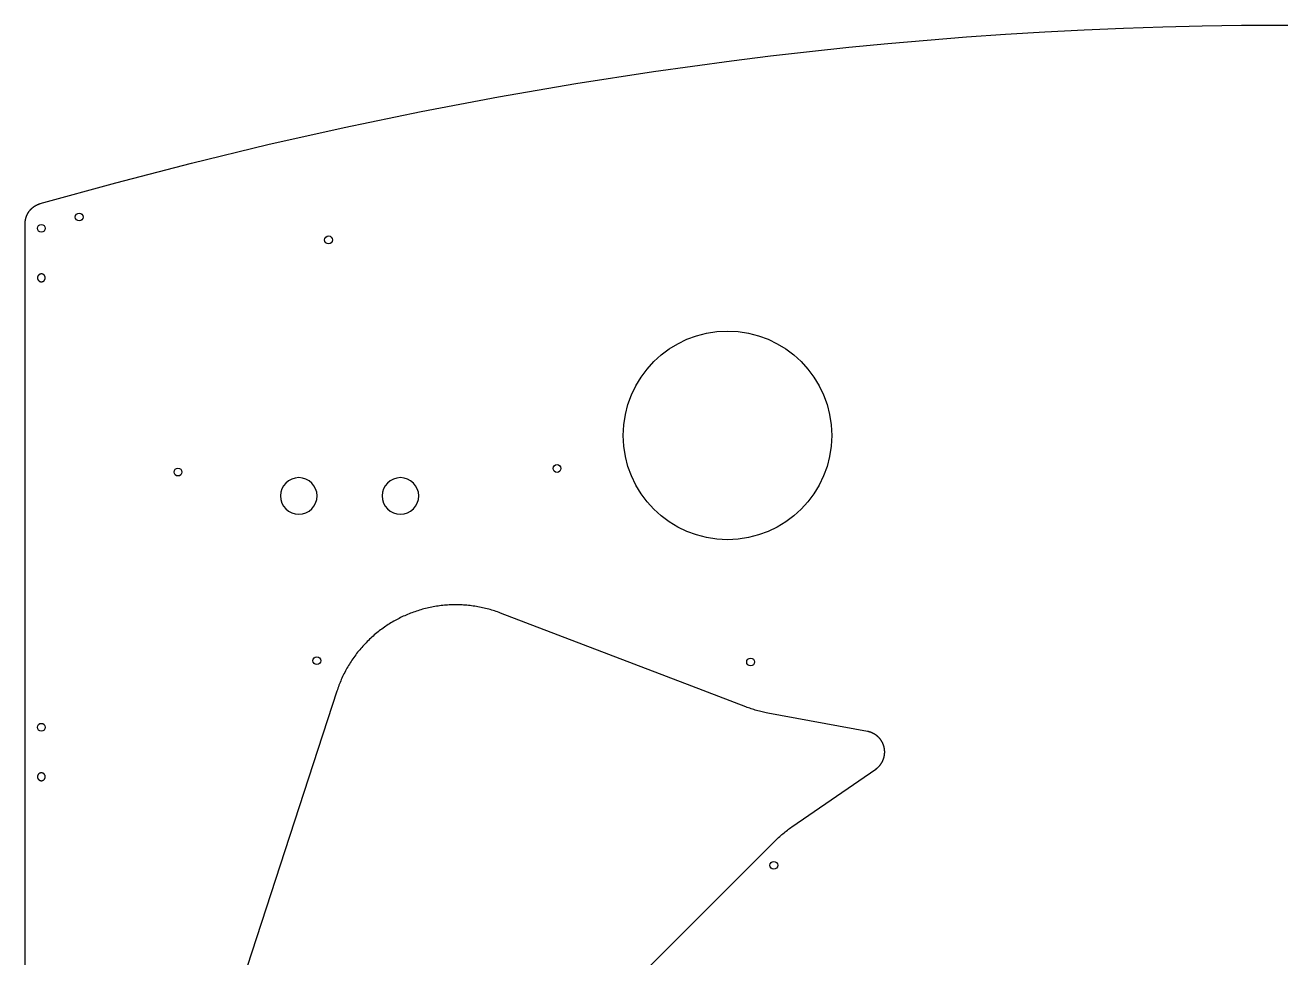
# Model space of a CAD drawing. Extents: x -30.1 to 30.1, y -20.4 to 27.1.
# Drawn here: x -30.11 to 0, y 4.69 to 27.05 of the extents above; entities that cross this region are included whole.
import ezdxf

# ---------------------------------------------------------------- set-up
doc = ezdxf.new("R2010")
doc.units = 0
doc.header["$LTSCALE"] = 15
doc.layers.add('CUT$EXTERIOR', color=1, linetype='CONTINUOUS')
doc.layers.add('CUT$INTERIOR', color=5, linetype='CONTINUOUS')

msp = doc.modelspace()

# ---------------------------------------------------------------- linework, layer by layer
at = {"layer": 'CUT$EXTERIOR'}
for points in [[(-30.111, 0.123), (-30.111, 22.29), (-30.111, 22.294), (-30.111, 22.299), (-30.11, 22.304), (-30.11, 22.308), (-30.11, 22.313), (-30.11, 22.318), (-30.11, 22.323), (-30.109, 22.328), (-30.109, 22.332), (-30.108, 22.337), (-30.108, 22.342), (-30.107, 22.347), (-30.107, 22.352), (-30.106, 22.357), (-30.105, 22.361), (-30.105, 22.366), (-30.104, 22.371), (-30.103, 22.376), (-30.102, 22.381), (-30.101, 22.386), (-30.1, 22.391), (-30.099, 22.396), (-30.098, 22.4), (-30.097, 22.405), (-30.096, 22.41), (-30.095, 22.415), (-30.093, 22.42), (-30.092, 22.425), (-30.091, 22.43), (-30.089, 22.435), (-30.088, 22.439), (-30.086, 22.444), (-30.084, 22.449), (-30.083, 22.454), (-30.081, 22.459), (-30.079, 22.463), (-30.078, 22.468), (-30.076, 22.473), (-30.074, 22.478), (-30.072, 22.483), (-30.07, 22.487), (-30.068, 22.492), (-30.066, 22.497), (-30.063, 22.501), (-30.061, 22.506), (-30.059, 22.511), (-30.057, 22.515), (-30.054, 22.52), (-30.052, 22.525), (-30.049, 22.529), (-30.047, 22.534), (-30.044, 22.538), (-30.042, 22.543), (-30.039, 22.547), (-30.036, 22.552), (-30.034, 22.556), (-30.031, 22.561), (-30.028, 22.565), (-30.025, 22.569), (-30.022, 22.574), (-30.019, 22.578), (-30.016, 22.582), (-30.013, 22.586), (-30.01, 22.591), (-30.007, 22.595), (-30.003, 22.599), (-30, 22.603), (-29.997, 22.607), (-29.993, 22.611), (-29.99, 22.615), (-29.987, 22.619), (-29.983, 22.623), (-29.98, 22.627), (-29.976, 22.631), (-29.973, 22.634), (-29.969, 22.638), (-29.965, 22.642), (-29.962, 22.646), (-29.958, 22.649), (-29.954, 22.653), (-29.95, 22.656), (-29.947, 22.66), (-29.943, 22.663), (-29.939, 22.667), (-29.935, 22.67), (-29.931, 22.673), (-29.927, 22.677), (-29.923, 22.68), (-29.919, 22.683), (-29.915, 22.686), (-29.911, 22.689), (-29.907, 22.693), (-29.902, 22.696), (-29.898, 22.698), (-29.894, 22.701), (-29.89, 22.704), (-29.886, 22.707), (-29.881, 22.71), (-29.877, 22.713), (-29.873, 22.715), (-29.869, 22.718), (-29.864, 22.72), (-29.86, 22.723), (-29.855, 22.725), (-29.851, 22.728), (-29.847, 22.73), (-29.842, 22.733), (-29.838, 22.735), (-29.833, 22.737), (-29.829, 22.739), (-29.825, 22.741), (-29.82, 22.744), (-29.816, 22.746), (-29.811, 22.748), (-29.807, 22.749), (-29.802, 22.751), (-29.798, 22.753), (-29.793, 22.755), (-29.789, 22.757), (-29.784, 22.758), (-29.78, 22.76), (-29.775, 22.762), (-29.771, 22.763), (-29.766, 22.765), (-29.761, 22.766), (-29.757, 22.768), (-29.752, 22.769), (-29.748, 22.77), (-27.939, 23.271), (-26.121, 23.743), (-24.293, 24.185), (-22.457, 24.598), (-20.613, 24.98), (-18.762, 25.332), (-16.904, 25.652), (-15.041, 25.94), (-13.172, 26.197), (-12.236, 26.313), (-11.299, 26.42), (-10.361, 26.52), (-9.422, 26.611), (-8.482, 26.693), (-7.541, 26.768), (-6.6, 26.833), (-5.658, 26.891), (-4.716, 26.939), (-3.773, 26.979), (-2.83, 27.01), (-1.887, 27.032), (-0.944, 27.046), (0, 27.05), (0.944, 27.046)], [(-18.297, 1.327), (-12.143, 7.481), (-12.118, 7.505), (-12.094, 7.528), (-12.069, 7.552), (-12.044, 7.575), (-12.018, 7.598), (-11.993, 7.621), (-11.967, 7.643), (-11.941, 7.665), (-11.914, 7.687), (-11.888, 7.708), (-11.861, 7.729), (-11.834, 7.75), (-11.806, 7.771), (-11.779, 7.791), (-11.751, 7.811), (-11.723, 7.83), (-9.716, 9.212), (-9.709, 9.217), (-9.706, 9.219), (-9.702, 9.222), (-9.699, 9.224), (-9.695, 9.227), (-9.692, 9.23), (-9.688, 9.232), (-9.685, 9.235), (-9.681, 9.238), (-9.678, 9.241), (-9.675, 9.244), (-9.671, 9.247), (-9.668, 9.25), (-9.664, 9.253), (-9.661, 9.256), (-9.658, 9.259), (-9.655, 9.262), (-9.651, 9.265), (-9.648, 9.268), (-9.645, 9.271), (-9.642, 9.275), (-9.639, 9.278), (-9.635, 9.281), (-9.632, 9.285), (-9.629, 9.288), (-9.626, 9.291), (-9.623, 9.295), (-9.62, 9.298), (-9.617, 9.302), (-9.614, 9.305), (-9.611, 9.309), (-9.608, 9.313), (-9.605, 9.316), (-9.603, 9.32), (-9.6, 9.324), (-9.597, 9.327), (-9.594, 9.331), (-9.592, 9.335), (-9.589, 9.339), (-9.586, 9.343), (-9.584, 9.347), (-9.581, 9.35), (-9.578, 9.354), (-9.576, 9.358), (-9.573, 9.362), (-9.571, 9.366), (-9.569, 9.37), (-9.566, 9.375), (-9.564, 9.379), (-9.562, 9.383), (-9.559, 9.387), (-9.557, 9.391), (-9.555, 9.395), (-9.553, 9.4), (-9.551, 9.404), (-9.549, 9.408), (-9.547, 9.412), (-9.545, 9.417), (-9.543, 9.421), (-9.541, 9.425), (-9.539, 9.43), (-9.537, 9.434), (-9.535, 9.438), (-9.534, 9.443), (-9.532, 9.447), (-9.53, 9.452), (-9.529, 9.456), (-9.527, 9.461), (-9.526, 9.465), (-9.524, 9.47), (-9.523, 9.474), (-9.521, 9.479), (-9.52, 9.483), (-9.519, 9.488), (-9.517, 9.492), (-9.516, 9.497), (-9.515, 9.501), (-9.514, 9.506), (-9.513, 9.511), (-9.512, 9.515), (-9.511, 9.52), (-9.51, 9.524), (-9.509, 9.529), (-9.508, 9.534), (-9.507, 9.538), (-9.507, 9.543), (-9.506, 9.547), (-9.505, 9.552), (-9.504, 9.557), (-9.504, 9.561), (-9.503, 9.566), (-9.503, 9.571), (-9.502, 9.575), (-9.502, 9.58), (-9.502, 9.584), (-9.501, 9.589), (-9.501, 9.594), (-9.501, 9.598), (-9.5, 9.603), (-9.5, 9.607), (-9.5, 9.612), (-9.5, 9.617), (-9.5, 9.621), (-9.5, 9.626), (-9.5, 9.63), (-9.5, 9.635), (-9.5, 9.639), (-9.5, 9.644), (-9.501, 9.649), (-9.501, 9.653), (-9.501, 9.658), (-9.501, 9.662), (-9.502, 9.667), (-9.502, 9.671), (-9.503, 9.675), (-9.503, 9.68), (-9.504, 9.684), (-9.504, 9.689), (-9.505, 9.693), (-9.506, 9.697), (-9.506, 9.702), (-9.507, 9.706), (-9.508, 9.71), (-9.508, 9.715), (-9.509, 9.719), (-9.511, 9.728), (-9.513, 9.736), (-9.514, 9.74), (-9.515, 9.745), (-9.516, 9.749), (-9.517, 9.753), (-9.518, 9.757), (-9.519, 9.762), (-9.521, 9.766), (-9.522, 9.77), (-9.523, 9.774), (-9.525, 9.779), (-9.526, 9.783), (-9.528, 9.787), (-9.529, 9.791), (-9.531, 9.796), (-9.532, 9.8), (-9.534, 9.804), (-9.535, 9.808), (-9.537, 9.812), (-9.539, 9.817), (-9.541, 9.821), (-9.542, 9.825), (-9.544, 9.829), (-9.546, 9.833), (-9.548, 9.838), (-9.55, 9.842), (-9.552, 9.846), (-9.554, 9.85), (-9.556, 9.854), (-9.559, 9.858), (-9.561, 9.862), (-9.563, 9.866), (-9.565, 9.87), (-9.568, 9.874), (-9.57, 9.878), (-9.572, 9.882), (-9.575, 9.886), (-9.577, 9.89), (-9.58, 9.894), (-9.582, 9.898), (-9.585, 9.902), (-9.588, 9.906), (-9.59, 9.91), (-9.593, 9.914), (-9.596, 9.917), (-9.598, 9.921), (-9.601, 9.925), (-9.604, 9.929), (-9.607, 9.932), (-9.61, 9.936), (-9.613, 9.94), (-9.616, 9.943), (-9.619, 9.947), (-9.622, 9.951), (-9.625, 9.954), (-9.628, 9.958), (-9.631, 9.961), (-9.635, 9.965), (-9.638, 9.968), (-9.641, 9.972), (-9.645, 9.975), (-9.648, 9.978), (-9.651, 9.982), (-9.655, 9.985), (-9.658, 9.988), (-9.662, 9.991), (-9.665, 9.995), (-9.669, 9.998), (-9.672, 10.001), (-9.676, 10.004), (-9.679, 10.007), (-9.683, 10.01), (-9.687, 10.013), (-9.69, 10.016), (-9.694, 10.019), (-9.698, 10.022), (-9.702, 10.025), (-9.705, 10.027), (-9.709, 10.03), (-9.713, 10.033), (-9.717, 10.036), (-9.721, 10.038), (-9.725, 10.041), (-9.729, 10.043), (-9.733, 10.046), (-9.737, 10.048), (-9.741, 10.051), (-9.745, 10.053), (-9.749, 10.056), (-9.753, 10.058), (-9.757, 10.06), (-9.761, 10.062), (-9.765, 10.065), (-9.769, 10.067), (-9.773, 10.069), (-9.777, 10.071), (-9.781, 10.073), (-9.786, 10.075), (-9.79, 10.077), (-9.794, 10.079), (-9.798, 10.081), (-9.802, 10.083), (-9.807, 10.084), (-9.811, 10.086), (-9.815, 10.088), (-9.819, 10.09), (-9.824, 10.091), (-9.828, 10.093), (-9.832, 10.094), (-9.836, 10.096), (-9.841, 10.097), (-9.845, 10.099), (-9.849, 10.1), (-9.853, 10.101), (-9.858, 10.103), (-9.862, 10.104), (-9.866, 10.105), (-9.871, 10.106), (-9.875, 10.107), (-9.879, 10.109), (-9.883, 10.11), (-9.888, 10.111), (-9.892, 10.112), (-9.896, 10.112), (-9.901, 10.113), (-9.909, 10.115), (-12.304, 10.558), (-12.338, 10.564), (-12.371, 10.571), (-12.405, 10.578), (-12.438, 10.586), (-12.471, 10.594), (-12.505, 10.602), (-12.538, 10.611), (-12.571, 10.62), (-12.604, 10.629), (-12.636, 10.639), (-12.669, 10.649), (-12.702, 10.66), (-12.734, 10.671), (-12.766, 10.682), (-12.798, 10.694), (-12.83, 10.706), (-14.121, 11.199), (-18.712, 12.955), (-18.746, 12.968), (-18.781, 12.981), (-18.816, 12.993), (-18.852, 13.005), (-18.887, 13.016), (-18.923, 13.027), (-18.959, 13.038), (-18.995, 13.048), (-19.032, 13.058), (-19.068, 13.067), (-19.105, 13.076), (-19.142, 13.084), (-19.179, 13.092), (-19.216, 13.099), (-19.254, 13.106), (-19.291, 13.113), (-19.329, 13.119), (-19.367, 13.124), (-19.405, 13.129), (-19.443, 13.134), (-19.481, 13.138), (-19.519, 13.142), (-19.557, 13.145), (-19.596, 13.147), (-19.634, 13.15), (-19.672, 13.151), (-19.711, 13.153), (-19.749, 13.153), (-19.788, 13.153), (-19.826, 13.153), (-19.865, 13.152), (-19.903, 13.151), (-19.942, 13.149), (-19.98, 13.147), (-20.019, 13.144), (-20.057, 13.141), (-20.095, 13.137), (-20.134, 13.133), (-20.172, 13.128), (-20.21, 13.123), (-20.248, 13.117), (-20.286, 13.111), (-20.323, 13.104), (-20.361, 13.097), (-20.399, 13.09), (-20.436, 13.082), (-20.473, 13.073), (-20.51, 13.064), (-20.547, 13.055), (-20.584, 13.045), (-20.62, 13.034), (-20.657, 13.023), (-20.693, 13.012), (-20.729, 13.001), (-20.765, 12.988), (-20.8, 12.976), (-20.835, 12.963), (-20.87, 12.95), (-20.905, 12.936), (-20.94, 12.922), (-20.974, 12.907), (-21.008, 12.892), (-21.042, 12.877), (-21.075, 12.861), (-21.109, 12.845), (-21.142, 12.828), (-21.175, 12.811), (-21.208, 12.794), (-21.241, 12.776), (-21.273, 12.757), (-21.306, 12.738), (-21.338, 12.719), (-21.37, 12.699), (-21.402, 12.679), (-21.434, 12.659), (-21.465, 12.638), (-21.496, 12.616), (-21.528, 12.594), (-21.558, 12.572), (-21.589, 12.549), (-21.619, 12.526), (-21.649, 12.503), (-21.679, 12.479), (-21.709, 12.454), (-21.738, 12.429), (-21.767, 12.404), (-21.795, 12.379), (-21.824, 12.353), (-21.852, 12.326), (-21.879, 12.3), (-21.907, 12.273), (-21.934, 12.245), (-21.96, 12.218), (-21.987, 12.189), (-22.013, 12.161), (-22.038, 12.132), (-22.064, 12.103), (-22.088, 12.074), (-22.113, 12.044), (-22.137, 12.014), (-22.161, 11.983), (-22.184, 11.953), (-22.207, 11.922), (-22.229, 11.891), (-22.251, 11.859), (-22.273, 11.828), (-22.294, 11.796), (-22.315, 11.763), (-22.335, 11.731), (-22.355, 11.698), (-22.375, 11.665), (-22.394, 11.632), (-22.412, 11.599), (-22.43, 11.566), (-22.448, 11.532), (-22.465, 11.498), (-22.482, 11.464), (-22.498, 11.43), (-22.514, 11.396), (-22.529, 11.362), (-22.544, 11.327), (-22.559, 11.292), (-22.573, 11.258), (-22.586, 11.223), (-22.599, 11.188), (-22.612, 11.153), (-22.624, 11.118), (-22.636, 11.083), (-26.257, -0.032)]]:
    msp.add_lwpolyline(points, dxfattribs=at)
at = {"layer": 'CUT$INTERIOR'}
for points in [[(-29.721, 20.897), (-29.72, 20.897), (-29.719, 20.897), (-29.718, 20.897), (-29.716, 20.897), (-29.715, 20.898), (-29.714, 20.898), (-29.713, 20.898), (-29.712, 20.898), (-29.711, 20.898), (-29.71, 20.898), (-29.709, 20.898), (-29.708, 20.898), (-29.707, 20.898), (-29.706, 20.899), (-29.705, 20.899), (-29.704, 20.899), (-29.703, 20.899), (-29.701, 20.899), (-29.7, 20.9), (-29.699, 20.9), (-29.698, 20.9), (-29.697, 20.9), (-29.696, 20.901), (-29.695, 20.901), (-29.694, 20.901), (-29.693, 20.902), (-29.692, 20.902), (-29.691, 20.902), (-29.689, 20.903), (-29.688, 20.903), (-29.687, 20.904), (-29.686, 20.904), (-29.685, 20.904), (-29.684, 20.905), (-29.683, 20.905), (-29.682, 20.906), (-29.681, 20.906), (-29.68, 20.907), (-29.679, 20.907), (-29.678, 20.908), (-29.677, 20.908), (-29.676, 20.909), (-29.674, 20.91), (-29.673, 20.91), (-29.672, 20.911), (-29.671, 20.911), (-29.67, 20.912), (-29.669, 20.913), (-29.668, 20.913), (-29.667, 20.914), (-29.666, 20.915), (-29.665, 20.915), (-29.664, 20.916), (-29.663, 20.917), (-29.663, 20.918), (-29.662, 20.918), (-29.661, 20.919), (-29.66, 20.92), (-29.659, 20.921), (-29.658, 20.922), (-29.657, 20.922), (-29.656, 20.923), (-29.655, 20.924), (-29.654, 20.925), (-29.654, 20.926), (-29.653, 20.927), (-29.652, 20.927), (-29.651, 20.928), (-29.65, 20.929), (-29.649, 20.93), (-29.649, 20.931), (-29.648, 20.932), (-29.647, 20.933), (-29.646, 20.934), (-29.646, 20.935), (-29.645, 20.936), (-29.644, 20.937), (-29.644, 20.938), (-29.643, 20.939), (-29.642, 20.94), (-29.642, 20.941), (-29.641, 20.942), (-29.64, 20.943), (-29.64, 20.944), (-29.639, 20.945), (-29.639, 20.946), (-29.638, 20.947), (-29.637, 20.948), (-29.637, 20.949), (-29.636, 20.95), (-29.636, 20.951), (-29.635, 20.952), (-29.635, 20.953), (-29.634, 20.954), (-29.634, 20.956), (-29.633, 20.957), (-29.633, 20.958), (-29.633, 20.959), (-29.632, 20.96), (-29.632, 20.961), (-29.632, 20.962), (-29.631, 20.963), (-29.631, 20.964), (-29.631, 20.965), (-29.63, 20.966), (-29.63, 20.968), (-29.63, 20.969), (-29.629, 20.97), (-29.629, 20.971), (-29.629, 20.972), (-29.629, 20.973), (-29.628, 20.974), (-29.628, 20.975), (-29.628, 20.976), (-29.628, 20.977), (-29.628, 20.978), (-29.628, 20.979), (-29.628, 20.981), (-29.627, 20.982), (-29.627, 20.983), (-29.627, 20.984), (-29.627, 20.985), (-29.627, 20.986), (-29.627, 20.987), (-29.627, 20.988), (-29.627, 20.989), (-29.627, 20.99), (-29.627, 20.991), (-29.627, 20.992), (-29.627, 20.993), (-29.627, 20.994), (-29.627, 20.995), (-29.627, 20.996), (-29.627, 20.997), (-29.627, 20.998), (-29.627, 21), (-29.627, 21.001), (-29.628, 21.002), (-29.628, 21.003), (-29.628, 21.004), (-29.628, 21.005), (-29.628, 21.006), (-29.628, 21.007), (-29.628, 21.008), (-29.629, 21.009), (-29.629, 21.01), (-29.629, 21.011), (-29.629, 21.013), (-29.63, 21.014), (-29.63, 21.015), (-29.63, 21.016), (-29.631, 21.017), (-29.631, 21.018), (-29.631, 21.019), (-29.632, 21.02), (-29.632, 21.021), (-29.632, 21.022), (-29.633, 21.023), (-29.633, 21.025), (-29.633, 21.026), (-29.634, 21.027), (-29.634, 21.028), (-29.635, 21.029), (-29.635, 21.03), (-29.636, 21.031), (-29.636, 21.032), (-29.637, 21.033), (-29.637, 21.034), (-29.638, 21.035), (-29.639, 21.036), (-29.639, 21.037), (-29.64, 21.038), (-29.64, 21.039), (-29.641, 21.04), (-29.642, 21.041), (-29.642, 21.042), (-29.643, 21.043), (-29.644, 21.044), (-29.644, 21.045), (-29.645, 21.046), (-29.646, 21.047), (-29.646, 21.048), (-29.647, 21.049), (-29.648, 21.05), (-29.649, 21.051), (-29.649, 21.052), (-29.65, 21.053), (-29.651, 21.054), (-29.652, 21.055), (-29.653, 21.056), (-29.654, 21.057), (-29.654, 21.057), (-29.655, 21.058), (-29.656, 21.059), (-29.657, 21.06), (-29.658, 21.061), (-29.659, 21.062), (-29.66, 21.062), (-29.661, 21.063), (-29.662, 21.064), (-29.663, 21.065), (-29.663, 21.065), (-29.664, 21.066), (-29.665, 21.067), (-29.666, 21.068), (-29.667, 21.068), (-29.668, 21.069), (-29.669, 21.07), (-29.67, 21.07), (-29.671, 21.071), (-29.672, 21.072), (-29.673, 21.072), (-29.674, 21.073), (-29.676, 21.073), (-29.677, 21.074), (-29.678, 21.074), (-29.679, 21.075), (-29.68, 21.075), (-29.681, 21.076), (-29.682, 21.076), (-29.683, 21.077), (-29.684, 21.077), (-29.685, 21.078), (-29.686, 21.078), (-29.687, 21.079), (-29.688, 21.079), (-29.689, 21.08), (-29.691, 21.08), (-29.692, 21.08), (-29.693, 21.081), (-29.694, 21.081), (-29.695, 21.081), (-29.696, 21.082), (-29.697, 21.082), (-29.698, 21.082), (-29.699, 21.082), (-29.7, 21.083), (-29.701, 21.083), (-29.703, 21.083), (-29.704, 21.083), (-29.705, 21.084), (-29.706, 21.084), (-29.707, 21.084), (-29.708, 21.084), (-29.709, 21.084), (-29.71, 21.084), (-29.711, 21.084), (-29.712, 21.085), (-29.713, 21.085), (-29.714, 21.085), (-29.715, 21.085), (-29.716, 21.085), (-29.718, 21.085), (-29.719, 21.085), (-29.72, 21.085), (-29.721, 21.085), (-29.722, 21.085), (-29.723, 21.085), (-29.724, 21.085), (-29.725, 21.085), (-29.726, 21.085), (-29.727, 21.085), (-29.728, 21.085), (-29.729, 21.085), (-29.73, 21.084), (-29.731, 21.084), (-29.732, 21.084), (-29.733, 21.084), (-29.734, 21.084), (-29.736, 21.084), (-29.737, 21.084), (-29.738, 21.083), (-29.739, 21.083), (-29.74, 21.083), (-29.741, 21.083), (-29.742, 21.082), (-29.743, 21.082), (-29.744, 21.082), (-29.745, 21.082), (-29.746, 21.081), (-29.748, 21.081), (-29.749, 21.081), (-29.75, 21.08), (-29.751, 21.08), (-29.752, 21.08), (-29.753, 21.079), (-29.754, 21.079), (-29.755, 21.078), (-29.756, 21.078), (-29.757, 21.077), (-29.758, 21.077), (-29.759, 21.076), (-29.761, 21.076), (-29.762, 21.075), (-29.763, 21.075), (-29.764, 21.074), (-29.765, 21.074), (-29.766, 21.073), (-29.767, 21.073), (-29.768, 21.072), (-29.769, 21.072), (-29.77, 21.071), (-29.771, 21.07), (-29.772, 21.07), (-29.773, 21.069), (-29.774, 21.068), (-29.775, 21.068), (-29.776, 21.067), (-29.777, 21.066), (-29.778, 21.065), (-29.779, 21.065), (-29.78, 21.064), (-29.781, 21.063), (-29.782, 21.062), (-29.783, 21.062), (-29.783, 21.061), (-29.784, 21.06), (-29.785, 21.059), (-29.786, 21.058), (-29.787, 21.057), (-29.788, 21.057), (-29.789, 21.056), (-29.789, 21.055), (-29.79, 21.054), (-29.791, 21.053), (-29.792, 21.052), (-29.793, 21.051), (-29.793, 21.05), (-29.794, 21.049), (-29.795, 21.048), (-29.796, 21.047), (-29.796, 21.046), (-29.797, 21.045), (-29.798, 21.044), (-29.798, 21.043), (-29.799, 21.042), (-29.8, 21.041), (-29.8, 21.04), (-29.801, 21.039), (-29.802, 21.038), (-29.802, 21.037), (-29.803, 21.036), (-29.803, 21.035), (-29.804, 21.034), (-29.804, 21.033), (-29.805, 21.032), (-29.806, 21.031), (-29.806, 21.03), (-29.806, 21.029), (-29.807, 21.028), (-29.807, 21.027), (-29.808, 21.026), (-29.808, 21.025), (-29.809, 21.023), (-29.809, 21.022), (-29.809, 21.021), (-29.81, 21.02), (-29.81, 21.019), (-29.81, 21.018), (-29.811, 21.017), (-29.811, 21.016), (-29.811, 21.015), (-29.812, 21.014), (-29.812, 21.013), (-29.812, 21.011), (-29.812, 21.01), (-29.813, 21.009), (-29.813, 21.008), (-29.813, 21.007), (-29.813, 21.006), (-29.813, 21.005), (-29.814, 21.004), (-29.814, 21.003), (-29.814, 21.002), (-29.814, 21.001), (-29.814, 21), (-29.814, 20.998), (-29.814, 20.997), (-29.814, 20.996), (-29.814, 20.995), (-29.814, 20.994), (-29.814, 20.993), (-29.814, 20.992), (-29.814, 20.991), (-29.814, 20.99), (-29.814, 20.989), (-29.814, 20.988), (-29.814, 20.987), (-29.814, 20.986), (-29.814, 20.985), (-29.814, 20.984), (-29.814, 20.983), (-29.814, 20.982), (-29.814, 20.981), (-29.814, 20.979), (-29.814, 20.978), (-29.813, 20.977), (-29.813, 20.976), (-29.813, 20.975), (-29.813, 20.974), (-29.813, 20.973), (-29.812, 20.972), (-29.812, 20.971), (-29.812, 20.97), (-29.812, 20.969), (-29.811, 20.968), (-29.811, 20.966), (-29.811, 20.965), (-29.81, 20.964), (-29.81, 20.963), (-29.81, 20.962), (-29.809, 20.961), (-29.809, 20.96), (-29.809, 20.959), (-29.808, 20.958), (-29.808, 20.957), (-29.807, 20.956), (-29.807, 20.954), (-29.806, 20.953), (-29.806, 20.952), (-29.806, 20.951), (-29.805, 20.95), (-29.804, 20.949), (-29.804, 20.948), (-29.803, 20.947), (-29.803, 20.946), (-29.802, 20.945), (-29.802, 20.944), (-29.801, 20.943), (-29.8, 20.942), (-29.8, 20.941), (-29.799, 20.94), (-29.798, 20.939), (-29.798, 20.938), (-29.797, 20.937), (-29.796, 20.936), (-29.796, 20.935), (-29.795, 20.934), (-29.794, 20.933), (-29.793, 20.932), (-29.793, 20.931), (-29.792, 20.93), (-29.791, 20.929), (-29.79, 20.928), (-29.789, 20.927), (-29.789, 20.927), (-29.788, 20.926), (-29.787, 20.925), (-29.786, 20.924), (-29.785, 20.923), (-29.784, 20.922), (-29.783, 20.922), (-29.783, 20.921), (-29.782, 20.92), (-29.781, 20.919), (-29.78, 20.918), (-29.779, 20.918), (-29.778, 20.917), (-29.777, 20.916), (-29.776, 20.915), (-29.775, 20.915), (-29.774, 20.914), (-29.773, 20.913), (-29.772, 20.913), (-29.771, 20.912), (-29.77, 20.911), (-29.769, 20.911), (-29.768, 20.91), (-29.767, 20.91), (-29.766, 20.909), (-29.765, 20.908), (-29.764, 20.908), (-29.763, 20.907), (-29.762, 20.907), (-29.761, 20.906), (-29.759, 20.906), (-29.758, 20.905), (-29.757, 20.905), (-29.756, 20.904), (-29.755, 20.904), (-29.754, 20.904), (-29.753, 20.903), (-29.752, 20.903), (-29.751, 20.902), (-29.75, 20.902), (-29.749, 20.902), (-29.748, 20.901), (-29.746, 20.901), (-29.745, 20.901), (-29.744, 20.9), (-29.743, 20.9), (-29.742, 20.9), (-29.741, 20.9), (-29.74, 20.899), (-29.739, 20.899), (-29.738, 20.899), (-29.737, 20.899), (-29.736, 20.899), (-29.734, 20.898), (-29.733, 20.898), (-29.732, 20.898), (-29.731, 20.898), (-29.73, 20.898), (-29.729, 20.898), (-29.728, 20.898), (-29.727, 20.898), (-29.726, 20.898), (-29.725, 20.897), (-29.724, 20.897), (-29.723, 20.897), (-29.722, 20.897)], [(-29.721, 8.936), (-29.72, 8.936), (-29.719, 8.936), (-29.718, 8.936), (-29.716, 8.936), (-29.715, 8.936), (-29.714, 8.936), (-29.713, 8.936), (-29.712, 8.936), (-29.711, 8.936), (-29.71, 8.936), (-29.709, 8.937), (-29.708, 8.937), (-29.707, 8.937), (-29.706, 8.937), (-29.705, 8.937), (-29.704, 8.937), (-29.703, 8.938), (-29.701, 8.938), (-29.7, 8.938), (-29.699, 8.938), (-29.698, 8.939), (-29.697, 8.939), (-29.696, 8.939), (-29.695, 8.939), (-29.694, 8.94), (-29.693, 8.94), (-29.692, 8.94), (-29.691, 8.941), (-29.689, 8.941), (-29.688, 8.942), (-29.687, 8.942), (-29.686, 8.942), (-29.685, 8.943), (-29.684, 8.943), (-29.683, 8.944), (-29.682, 8.944), (-29.681, 8.945), (-29.68, 8.945), (-29.679, 8.946), (-29.678, 8.946), (-29.677, 8.947), (-29.676, 8.947), (-29.674, 8.948), (-29.673, 8.949), (-29.672, 8.949), (-29.671, 8.95), (-29.67, 8.95), (-29.669, 8.951), (-29.668, 8.952), (-29.667, 8.952), (-29.666, 8.953), (-29.665, 8.954), (-29.664, 8.955), (-29.663, 8.955), (-29.663, 8.956), (-29.662, 8.957), (-29.661, 8.958), (-29.66, 8.958), (-29.659, 8.959), (-29.658, 8.96), (-29.657, 8.961), (-29.656, 8.962), (-29.655, 8.962), (-29.654, 8.963), (-29.654, 8.964), (-29.653, 8.965), (-29.652, 8.966), (-29.651, 8.967), (-29.65, 8.968), (-29.649, 8.969), (-29.649, 8.97), (-29.648, 8.971), (-29.647, 8.971), (-29.646, 8.972), (-29.646, 8.973), (-29.645, 8.974), (-29.644, 8.975), (-29.644, 8.976), (-29.643, 8.977), (-29.642, 8.978), (-29.642, 8.979), (-29.641, 8.98), (-29.64, 8.981), (-29.64, 8.982), (-29.639, 8.983), (-29.639, 8.984), (-29.638, 8.986), (-29.637, 8.987), (-29.637, 8.988), (-29.636, 8.989), (-29.636, 8.99), (-29.635, 8.991), (-29.635, 8.992), (-29.634, 8.993), (-29.634, 8.994), (-29.633, 8.995), (-29.633, 8.996), (-29.633, 8.997), (-29.632, 8.998), (-29.632, 8.999), (-29.632, 9.001), (-29.631, 9.002), (-29.631, 9.003), (-29.631, 9.004), (-29.63, 9.005), (-29.63, 9.006), (-29.63, 9.007), (-29.629, 9.008), (-29.629, 9.009), (-29.629, 9.01), (-29.629, 9.011), (-29.628, 9.013), (-29.628, 9.014), (-29.628, 9.015), (-29.628, 9.016), (-29.628, 9.017), (-29.628, 9.018), (-29.628, 9.019), (-29.627, 9.02), (-29.627, 9.021), (-29.627, 9.022), (-29.627, 9.023), (-29.627, 9.024), (-29.627, 9.025), (-29.627, 9.026), (-29.627, 9.028), (-29.627, 9.029), (-29.627, 9.03), (-29.627, 9.031), (-29.627, 9.032), (-29.627, 9.033), (-29.627, 9.034), (-29.627, 9.035), (-29.627, 9.036), (-29.627, 9.037), (-29.627, 9.038), (-29.627, 9.039), (-29.628, 9.04), (-29.628, 9.041), (-29.628, 9.042), (-29.628, 9.043), (-29.628, 9.045), (-29.628, 9.046), (-29.628, 9.047), (-29.629, 9.048), (-29.629, 9.049), (-29.629, 9.05), (-29.629, 9.051), (-29.63, 9.052), (-29.63, 9.053), (-29.63, 9.054), (-29.631, 9.055), (-29.631, 9.057), (-29.631, 9.058), (-29.632, 9.059), (-29.632, 9.06), (-29.632, 9.061), (-29.633, 9.062), (-29.633, 9.063), (-29.633, 9.064), (-29.634, 9.065), (-29.634, 9.066), (-29.635, 9.067), (-29.635, 9.068), (-29.636, 9.069), (-29.636, 9.071), (-29.637, 9.072), (-29.637, 9.073), (-29.638, 9.074), (-29.639, 9.075), (-29.639, 9.076), (-29.64, 9.077), (-29.64, 9.078), (-29.641, 9.079), (-29.642, 9.08), (-29.642, 9.081), (-29.643, 9.082), (-29.644, 9.083), (-29.644, 9.084), (-29.645, 9.085), (-29.646, 9.086), (-29.646, 9.087), (-29.647, 9.088), (-29.648, 9.089), (-29.649, 9.09), (-29.649, 9.091), (-29.65, 9.091), (-29.651, 9.092), (-29.652, 9.093), (-29.653, 9.094), (-29.654, 9.095), (-29.654, 9.096), (-29.655, 9.097), (-29.656, 9.098), (-29.657, 9.098), (-29.658, 9.099), (-29.659, 9.1), (-29.66, 9.101), (-29.661, 9.102), (-29.662, 9.102), (-29.663, 9.103), (-29.663, 9.104), (-29.664, 9.105), (-29.665, 9.105), (-29.666, 9.106), (-29.667, 9.107), (-29.668, 9.107), (-29.669, 9.108), (-29.67, 9.109), (-29.671, 9.109), (-29.672, 9.11), (-29.673, 9.111), (-29.674, 9.111), (-29.676, 9.112), (-29.677, 9.112), (-29.678, 9.113), (-29.679, 9.113), (-29.68, 9.114), (-29.681, 9.114), (-29.682, 9.115), (-29.683, 9.115), (-29.684, 9.116), (-29.685, 9.116), (-29.686, 9.117), (-29.687, 9.117), (-29.688, 9.118), (-29.689, 9.118), (-29.691, 9.118), (-29.692, 9.119), (-29.693, 9.119), (-29.694, 9.119), (-29.695, 9.12), (-29.696, 9.12), (-29.697, 9.12), (-29.698, 9.121), (-29.699, 9.121), (-29.7, 9.121), (-29.701, 9.121), (-29.703, 9.122), (-29.704, 9.122), (-29.705, 9.122), (-29.706, 9.122), (-29.707, 9.122), (-29.708, 9.122), (-29.709, 9.123), (-29.71, 9.123), (-29.711, 9.123), (-29.712, 9.123), (-29.713, 9.123), (-29.714, 9.123), (-29.715, 9.123), (-29.716, 9.123), (-29.718, 9.123), (-29.719, 9.123), (-29.72, 9.123), (-29.721, 9.123), (-29.722, 9.123), (-29.723, 9.123), (-29.724, 9.123), (-29.725, 9.123), (-29.726, 9.123), (-29.727, 9.123), (-29.728, 9.123), (-29.729, 9.123), (-29.73, 9.123), (-29.731, 9.123), (-29.732, 9.123), (-29.733, 9.122), (-29.734, 9.122), (-29.736, 9.122), (-29.737, 9.122), (-29.738, 9.122), (-29.739, 9.122), (-29.74, 9.121), (-29.741, 9.121), (-29.742, 9.121), (-29.743, 9.121), (-29.744, 9.12), (-29.745, 9.12), (-29.746, 9.12), (-29.748, 9.119), (-29.749, 9.119), (-29.75, 9.119), (-29.751, 9.118), (-29.752, 9.118), (-29.753, 9.118), (-29.754, 9.117), (-29.755, 9.117), (-29.756, 9.116), (-29.757, 9.116), (-29.758, 9.115), (-29.759, 9.115), (-29.761, 9.114), (-29.762, 9.114), (-29.763, 9.113), (-29.764, 9.113), (-29.765, 9.112), (-29.766, 9.112), (-29.767, 9.111), (-29.768, 9.111), (-29.769, 9.11), (-29.77, 9.109), (-29.771, 9.109), (-29.772, 9.108), (-29.773, 9.107), (-29.774, 9.107), (-29.775, 9.106), (-29.776, 9.105), (-29.777, 9.105), (-29.778, 9.104), (-29.779, 9.103), (-29.78, 9.102), (-29.781, 9.102), (-29.782, 9.101), (-29.783, 9.1), (-29.783, 9.099), (-29.784, 9.098), (-29.785, 9.098), (-29.786, 9.097), (-29.787, 9.096), (-29.788, 9.095), (-29.789, 9.094), (-29.789, 9.093), (-29.79, 9.092), (-29.791, 9.091), (-29.792, 9.091), (-29.793, 9.09), (-29.793, 9.089), (-29.794, 9.088), (-29.795, 9.087), (-29.796, 9.086), (-29.796, 9.085), (-29.797, 9.084), (-29.798, 9.083), (-29.798, 9.082), (-29.799, 9.081), (-29.8, 9.08), (-29.8, 9.079), (-29.801, 9.078), (-29.802, 9.077), (-29.802, 9.076), (-29.803, 9.075), (-29.803, 9.074), (-29.804, 9.073), (-29.804, 9.072), (-29.805, 9.071), (-29.806, 9.069), (-29.806, 9.068), (-29.806, 9.067), (-29.807, 9.066), (-29.807, 9.065), (-29.808, 9.064), (-29.808, 9.063), (-29.809, 9.062), (-29.809, 9.061), (-29.809, 9.06), (-29.81, 9.059), (-29.81, 9.058), (-29.81, 9.057), (-29.811, 9.055), (-29.811, 9.054), (-29.811, 9.053), (-29.812, 9.052), (-29.812, 9.051), (-29.812, 9.05), (-29.812, 9.049), (-29.813, 9.048), (-29.813, 9.047), (-29.813, 9.046), (-29.813, 9.045), (-29.813, 9.043), (-29.814, 9.042), (-29.814, 9.041), (-29.814, 9.04), (-29.814, 9.039), (-29.814, 9.038), (-29.814, 9.037), (-29.814, 9.036), (-29.814, 9.035), (-29.814, 9.034), (-29.814, 9.033), (-29.814, 9.032), (-29.814, 9.031), (-29.814, 9.03), (-29.814, 9.029), (-29.814, 9.028), (-29.814, 9.026), (-29.814, 9.025), (-29.814, 9.024), (-29.814, 9.023), (-29.814, 9.022), (-29.814, 9.021), (-29.814, 9.02), (-29.814, 9.019), (-29.814, 9.018), (-29.814, 9.017), (-29.813, 9.016), (-29.813, 9.015), (-29.813, 9.014), (-29.813, 9.013), (-29.813, 9.011), (-29.812, 9.01), (-29.812, 9.009), (-29.812, 9.008), (-29.812, 9.007), (-29.811, 9.006), (-29.811, 9.005), (-29.811, 9.004), (-29.81, 9.003), (-29.81, 9.002), (-29.81, 9.001), (-29.809, 8.999), (-29.809, 8.998), (-29.809, 8.997), (-29.808, 8.996), (-29.808, 8.995), (-29.807, 8.994), (-29.807, 8.993), (-29.806, 8.992), (-29.806, 8.991), (-29.806, 8.99), (-29.805, 8.989), (-29.804, 8.988), (-29.804, 8.987), (-29.803, 8.986), (-29.803, 8.984), (-29.802, 8.983), (-29.802, 8.982), (-29.801, 8.981), (-29.8, 8.98), (-29.8, 8.979), (-29.799, 8.978), (-29.798, 8.977), (-29.798, 8.976), (-29.797, 8.975), (-29.796, 8.974), (-29.796, 8.973), (-29.795, 8.972), (-29.794, 8.971), (-29.793, 8.971), (-29.793, 8.97), (-29.792, 8.969), (-29.791, 8.968), (-29.79, 8.967), (-29.789, 8.966), (-29.789, 8.965), (-29.788, 8.964), (-29.787, 8.963), (-29.786, 8.962), (-29.785, 8.962), (-29.784, 8.961), (-29.783, 8.96), (-29.783, 8.959), (-29.782, 8.958), (-29.781, 8.958), (-29.78, 8.957), (-29.779, 8.956), (-29.778, 8.955), (-29.777, 8.955), (-29.776, 8.954), (-29.775, 8.953), (-29.774, 8.952), (-29.773, 8.952), (-29.772, 8.951), (-29.771, 8.95), (-29.77, 8.95), (-29.769, 8.949), (-29.768, 8.949), (-29.767, 8.948), (-29.766, 8.947), (-29.765, 8.947), (-29.764, 8.946), (-29.763, 8.946), (-29.762, 8.945), (-29.761, 8.945), (-29.759, 8.944), (-29.758, 8.944), (-29.757, 8.943), (-29.756, 8.943), (-29.755, 8.942), (-29.754, 8.942), (-29.753, 8.942), (-29.752, 8.941), (-29.751, 8.941), (-29.75, 8.94), (-29.749, 8.94), (-29.748, 8.94), (-29.746, 8.939), (-29.745, 8.939), (-29.744, 8.939), (-29.743, 8.939), (-29.742, 8.938), (-29.741, 8.938), (-29.74, 8.938), (-29.739, 8.938), (-29.738, 8.937), (-29.737, 8.937), (-29.736, 8.937), (-29.734, 8.937), (-29.733, 8.937), (-29.732, 8.937), (-29.731, 8.936), (-29.73, 8.936), (-29.729, 8.936), (-29.728, 8.936), (-29.727, 8.936), (-29.726, 8.936), (-29.725, 8.936), (-29.724, 8.936), (-29.723, 8.936), (-29.722, 8.936)]]:
    msp.add_lwpolyline(points, close=True, dxfattribs=at)
for centre, radius in [((-28.814, 22.449), 0.0937), ((-29.721, 22.179), 0.0938), ((-22.835, 21.901), 0.0938), ((-13.269, 17.214), 2.5), ((-26.445, 16.335), 0.0938), ((-17.356, 16.422), 0.0938), ((-23.116, 11.813), 0.0937), ((-12.715, 11.782), 0.0938), ((-29.721, 10.217), 0.0938), ((-12.159, 6.908), 0.0938)]:
    msp.add_circle(centre, radius, dxfattribs=at)
at = {"layer": 'CUT$INTERIOR', "extrusion": (0, 0, -1)}
for centre in [(23.548, 15.763), (21.111, 15.763)]:
    msp.add_circle(centre, 0.438, dxfattribs=at)

doc.saveas('drawing.dxf')
